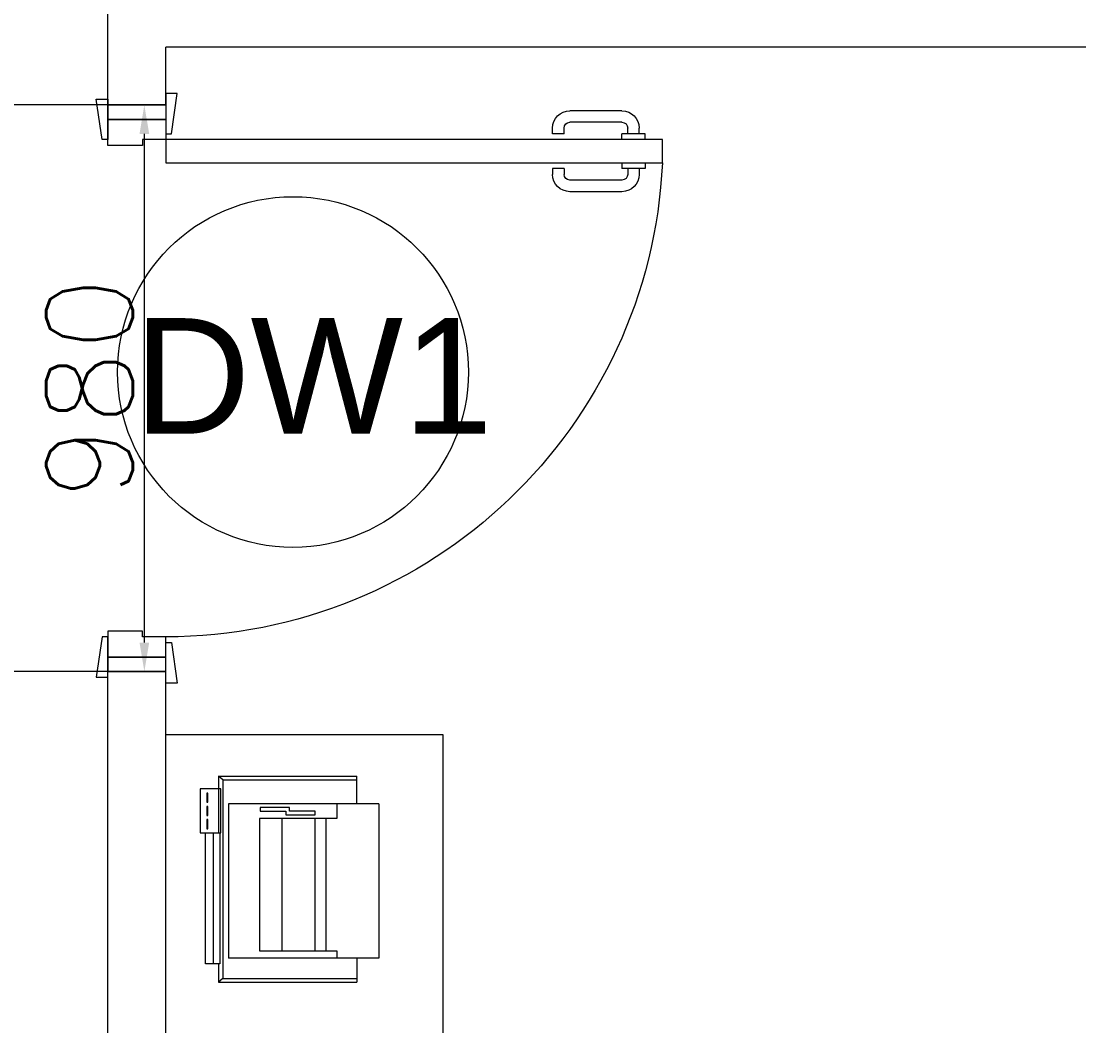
# Model space of a CAD drawing. Header units: millimetres. Extents: x -2143172 to 5255, y -610845 to 279739.
# Drawn here: x -1082367 to -1080538, y -578241 to -576503 of the extents above; entities that cross this region are included whole.
import ezdxf

# ---------------------------------------------------------------- set-up
doc = ezdxf.new("R2010")
doc.units = ezdxf.units.MM
doc.header["$LTSCALE"] = 30
doc.layers.get('0').update_dxf_attribs({"lineweight": 5})
doc.layers.get('Defpoints').update_dxf_attribs({"lineweight": 5})
for name, color, linetype, lineweight in [('dims.', 152, 'Continuous', 5), ('DTAG', 20, 'Continuous', 9), ('LOADING', 163, 'Continuous', 5), ('Walls', 32, 'Continuous', 5)]:
    doc.layers.add(name, color=color, linetype=linetype, lineweight=lineweight)
doc.layers.add('Wooden Joinery', color=7, linetype='Continuous', lineweight=5, true_color=0x521300)
doc.styles.add('SIMPLEX', font='SIMPLEX.shx', dxfattribs={"height": 150})
doc.styles.add('TTLB-A0-JeddahDP$0$swis721', font='swiss.ttf')
doc.dimstyles.new('Buk', dxfattribs={"dimtxt": 150, "dimasz": 50, "dimexe": 20, "dimexo": 25, "dimgap": 20, "dimtad": 1, "dimdec": 0, "dimrnd": 5, "dimdsep": 46, "dimtxsty": 'SIMPLEX', "dimcen": 0, "dimdle": 20, "dimclrd": 256, "dimclre": 256, "dimclrt": 256, "dimadec": 0, "dimazin": 0, "dimtfac": 0.0075, "dimtdec": 0, "dimtmove": 1, "dimatfit": 2, "dimldrblk": 'ARCHTICK', "dimfxl": 1, "dimtolj": 1, "dimtzin": 0, "dimlwd": -1, "dimlwe": -1, "dimarcsym": 0})

# ---------------------------------------------------------------- blocks, each defined once
blk = doc.blocks.new('*D318')
at = {"layer": 'Defpoints', "color": 0, "transparency": 16777216}
for p in [(-1082449.8, -577628.1), (-1082167.4, -577628.1, 0.1), (-1082167.4, -578278.1, 0.1)]:
    blk.add_point(p, dxfattribs=at)
at = {"layer": 'dims.', "linetype": 'Continuous', "transparency": 16777216}
for p, q in [((-1082192.4, -577628.1), (-1082469.8, -577628.1)), ((-1082192.4, -578278.1), (-1082469.8, -578278.1))]:
    blk.add_line(p, q, dxfattribs=at)
at = {"layer": 'dims.', "transparency": 16777216}
blk.add_line((-1082449.8, -578228.1), (-1082449.8, -577678.1), dxfattribs=at)
for points in [[(-1082458.1, -577678.1), (-1082441.5, -577678.1), (-1082449.8, -577628.1)], [(-1082458.1, -578228.1), (-1082441.5, -578228.1), (-1082449.8, -578278.1)]]:
    blk.add_solid(points, dxfattribs=at)
at = {"layer": 'dims.', "transparency": 16777216, "insert": (-1082544.8, -577953.1), "char_height": 150, "attachment_point": 5, "rotation": 90, "style": 'SIMPLEX'}
blk.add_mtext('\\A1;650', dxfattribs=at)
blk = doc.blocks.new('_ArchTick')
at = {"color": 0, "linetype": 'ByBlock', "const_width": 0.15}
blk.add_lwpolyline([(-0.5, -0.5), (0.5, 0.5)], dxfattribs=at)
blk = doc.blocks.new('*D319')
at = {"layer": 'Defpoints', "color": 0, "transparency": 16777216}
for p in [(-1082167.4, -576648.1, 0.1), (-1082154.4, -576648.1), (-1082167.4, -577628.1, 0.1)]:
    blk.add_point(p, dxfattribs=at)
at = {"layer": 'dims.', "linetype": 'Continuous', "transparency": 16777216}
for p, q in [((-1082142.4, -576648.1), (-1082134.4, -576648.1)), ((-1082142.4, -577628.1), (-1082134.4, -577628.1))]:
    blk.add_line(p, q, dxfattribs=at)
at = {"layer": 'dims.', "transparency": 16777216}
blk.add_line((-1082154.4, -577578.1), (-1082154.4, -576698.1), dxfattribs=at)
for points in [[(-1082162.7, -576698.1), (-1082146, -576698.1), (-1082154.4, -576648.1)], [(-1082162.7, -577578.1), (-1082146, -577578.1), (-1082154.4, -577628.1)]]:
    blk.add_solid(points, dxfattribs=at)
at = {"layer": 'dims.', "transparency": 16777216, "insert": (-1082249.4, -577138.1), "char_height": 150, "attachment_point": 5, "rotation": 90, "style": 'SIMPLEX'}
blk.add_mtext('\\A1;980', dxfattribs=at)
blk = doc.blocks.new('*D320')
at = {"layer": 'Defpoints', "color": 0, "transparency": 16777216}
for p in [(-1082478, -576348.1), (-1082154.4, -576348.1, 0.1), (-1082154.4, -576648.1, 0.1)]:
    blk.add_point(p, dxfattribs=at)
at = {"layer": 'dims.', "transparency": 16777216}
for p, q in [((-1082603, -576460.6), (-1082603, -576034.9)), ((-1082478, -576598.1), (-1082478, -576398.1)), ((-1082478, -576498.1), (-1082603, -576460.6))]:
    blk.add_line(p, q, dxfattribs=at)
at = {"layer": 'dims.', "linetype": 'Continuous', "transparency": 16777216}
for p, q in [((-1082179.4, -576348.1), (-1082498, -576348.1)), ((-1082179.4, -576648.1), (-1082498, -576648.1))]:
    blk.add_line(p, q, dxfattribs=at)
at = {"layer": 'dims.', "transparency": 16777216}
for points in [[(-1082486.3, -576398.1), (-1082469.7, -576398.1), (-1082478, -576348.1)], [(-1082486.3, -576598.1), (-1082469.7, -576598.1), (-1082478, -576648.1)]]:
    blk.add_solid(points, dxfattribs=at)
at = {"layer": 'dims.', "transparency": 16777216, "insert": (-1082698, -576247.8), "char_height": 150, "attachment_point": 5, "rotation": 90, "style": 'SIMPLEX'}
blk.add_mtext('\\A1;300', dxfattribs=at)
blk = doc.blocks.new('A$C72370EFE')
at = {"layer": 'Wooden Joinery'}
for p, q in [((-0.01, -0.03), (-0.01, -0.07)), ((0, -0.03), (-0.01, -0.03)), ((0.04, -0.03), (0.05, -0.03)), ((0.05, -0.03), (0.05, -0.07)), ((-0.01, -0.04), (-0.02, -0.04)), ((0.05, -0.04), (0.06, -0.04)), ((-0.05, -0.07), (-0.05, -0.16)), ((-0.03, -0.07), (-0.03, -0.16)), ((-0.01, -0.06), (-0.02, -0.06)), ((0, -0.07), (-0.01, -0.07)), ((0.04, -0.07), (0.05, -0.07)), ((0.05, -0.06), (0.06, -0.06)), ((0.07, -0.07), (0.07, -0.16)), ((0.09, -0.07), (0.09, -0.16)), ((-0.01, -0.17), (-0.02, -0.17)), ((-0.01, -0.17), (-0.01, -0.19)), ((0.05, -0.17), (0.06, -0.17)), ((0.05, -0.17), (0.05, -0.19)), ((-0.01, -0.19), (-0.02, -0.19)), ((0.05, -0.19), (0.06, -0.19))]:
    blk.add_line(p, q, dxfattribs=at)
for centre, radius, start, end in [((-0.02, -0.07), 0.03, 90, 180), ((0.06, -0.07), 0.03, 0, 90), ((-0.02, -0.07), 0.01, 90, 180), ((0.06, -0.07), 0.01, 0, 90), ((-0.02, -0.16), 0.03, 180, 270), ((-0.02, -0.16), 0.01, 180, 270), ((0.06, -0.16), 0.01, 270, 0), ((0.06, -0.16), 0.03, 270, 0)]:
    blk.add_arc(centre, radius, start, end, dxfattribs=at)
blk = doc.blocks.new('A$C5DAD61B4')
at = {"layer": 'Wooden Joinery'}
for points in [[(80, 959.1), (80, 969.1), (10, 979.1), (10, 959.1)], [(940, 959.1), (940, 969.1), (1010, 979.1), (1010, 959.1)], [(70, 859.1), (70, 849.1), (0, 839.1), (0, 859.1)], [(120, 859.1), (120, 0), (80, 0), (80, 859.1)], [(950, 859.1), (950, 849.1), (1020, 839.1), (1020, 859.1)]]:
    blk.add_lwpolyline(points, close=True, dxfattribs=at)
for points in [[(45, 859.1), (45, 959.1), (20, 959.1), (20, 859.1), (45, 859.1)], [(45, 859.1), (80, 859.1), (80, 899.1), (90, 899.1), (90, 959.1), (45, 959.1), (45, 859.1)], [(975, 859.1), (940, 859.1), (940, 899.1), (930, 899.1), (930, 959.1), (975, 959.1), (975, 859.1)], [(975, 859.1), (975, 959.1), (1000, 959.1), (1000, 859.1), (975, 859.1)]]:
    blk.add_lwpolyline(points, dxfattribs=at)
blk.add_arc((80, 859.1), 860, 272.666, 0, dxfattribs=at)
at = {"layer": 'Wooden Joinery', "xscale": 999.9999999998854, "yscale": 999.9999999998854, "zscale": 999.9999999998854, "rotation": 180}
blk.add_blockref('A$C72370EFE', (120, 0), dxfattribs=at)
blk = doc.blocks.new('A$C164D1FF0')
at = {"layer": 'DTAG'}
blk.add_circle((0, 0), 303.3, dxfattribs=at)
at = {"layer": 'DTAG', "insert": (-275.2, 93.3), "char_height": 200, "width": 6547.939, "attachment_point": 1, "style": 'TTLB-A0-JeddahDP$0$swis721'}
blk.add_mtext('DW1', dxfattribs=at)
blk = doc.blocks.new('ITPPLT2C-P')
at = {"color": 0}
for p, q in [((0.0229, 0.0318), (0.2618, 0.0318)), ((0.0304, 0.0256), (0.0229, 0.0318)), ((0.0229, 0), (0.0229, 0.0318)), ((0.0304, -0.3182), (0.0304, 0.0256)), ((0.0304, 0.0256), (0.2618, 0.0256)), ((0.2618, -0.0096), (0.2618, 0.0318)), ((0, 0), (0, -0.2262)), ((0.0252, 0), (0, 0)), ((0.0139, 0), (0.0139, -0.2262)), ((0.0252, 0), (0.0139, 0)), ((0.0252, -0.2262), (0.0252, 0)), ((0.0401, -0.2769), (0.0401, -0.0096)), ((0.3, -0.0096), (0.0401, -0.0096)), ((0.2274, -0.0222), (0.2274, -0.0096)), ((0.3, -0.2769), (0.3, -0.0096)), ((0.0939, -0.2515), (0.0939, -0.0222)), ((0.0939, -0.0222), (0.2274, -0.0222)), ((0.1321, -0.2515), (0.1321, -0.0222)), ((0.1894, -0.2515), (0.1894, -0.0222)), ((0.2082, -0.2515), (0.2082, -0.0222)), ((-0.0091, -0.2262), (0.0267, -0.2262)), ((-0.0091, -0.3023), (-0.0091, -0.2262)), ((-0.0087, -0.2262), (0.0236, -0.2262)), ((-0.0087, -0.3023), (-0.0087, -0.2262)), ((0, -0.2262), (0.0252, -0.2262)), ((0.0023, -0.2495), (0.0023, -0.2334)), ((0.0023, -0.2334), (0.0045, -0.2334)), ((0.0045, -0.2334), (0.0045, -0.2495)), ((0.0139, -0.2262), (0.0252, -0.2262)), ((0.0236, -0.2262), (0.0236, -0.3023)), ((0.0267, -0.2262), (0.0267, -0.3023)), ((0.0045, -0.2495), (0.0023, -0.2495)), ((0.2274, -0.2515), (0.0939, -0.2515)), ((0.2274, -0.2769), (0.2274, -0.2515)), ((0.0023, -0.2721), (0.0023, -0.2562)), ((0.0023, -0.2562), (0.0045, -0.2562)), ((0.0045, -0.2721), (0.0023, -0.2721)), ((0.0045, -0.2562), (0.0045, -0.2721)), ((0.0947, -0.2701), (0.0947, -0.2641)), ((0.0947, -0.2641), (0.1395, -0.2641)), ((0.1457, -0.2701), (0.0947, -0.2701)), ((0.1395, -0.2575), (0.19, -0.2575)), ((0.1395, -0.2641), (0.1395, -0.2575)), ((0.19, -0.2641), (0.1457, -0.2641)), ((0.1457, -0.2641), (0.1457, -0.2701)), ((0.19, -0.2575), (0.19, -0.2641)), ((0.0023, -0.295), (0.0023, -0.2793)), ((0.0023, -0.2793), (0.0045, -0.2793)), ((0.0045, -0.2793), (0.0045, -0.295)), ((0.3, -0.2769), (0.0401, -0.2769)), ((0.2618, -0.2769), (0.2618, -0.3246)), ((0.0267, -0.3023), (-0.0091, -0.3023)), ((0.0236, -0.3023), (-0.0087, -0.3023)), ((0.0045, -0.295), (0.0023, -0.295)), ((0.0229, -0.3246), (0.0229, -0.3023)), ((0.0304, -0.3182), (0.0229, -0.3246)), ((0.0229, -0.3246), (0.2618, -0.3246)), ((0.0304, -0.3182), (0.2618, -0.3182))]:
    blk.add_line(p, q, dxfattribs=at)

msp = doc.modelspace()

# ---------------------------------------------------------------- linework, layer by layer
at = {"layer": 'LOADING'}
for p, q in [((-1081637.4, -577737.7, 0.1), (-1082117.4, -577737.7, 0.1)), ((-1081637.4, -579638.6, 0.1), (-1081637.4, -577737.7, 0.1))]:
    msp.add_line(p, q, dxfattribs=at)
at = {"layer": 'Walls'}
for p, q in [((-1082217.4, -576648.1, 0.2), (-1082217.4, -576348.1, 0.2)), ((-1078117.4, -576548.1, 0.2), (-1082117.4, -576548.1, 0.2)), ((-1082117.4, -576648.1, 0.2), (-1082117.4, -576548.1, 0.2)), ((-1082117.4, -576648.1, 0.2), (-1082217.4, -576648.1, 0.2)), ((-1082217.4, -580318.1, 0.2), (-1082217.4, -577628.1, 0.2)), ((-1082117.4, -577628.1, 0.2), (-1082217.4, -577628.1, 0.2)), ((-1082117.4, -580118.1, 0.2), (-1082117.4, -577628.1, 0.2))]:
    msp.add_line(p, q, dxfattribs=at)

# ---------------------------------------------------------------- block references
at = {"layer": 'DTAG'}
msp.add_blockref('A$C164D1FF0', (-1081897.3, -577110.1, -0.1), dxfattribs=at)
at = {"layer": 'LOADING', "extrusion": (-7.77425e-06, -2.55393e-17, -1), "xscale": 1000, "yscale": 1000, "zscale": 1000, "rotation": 180}
msp.add_blockref('ITPPLT2C-P', (1082048.9, -578133.6, 8.3), dxfattribs=at)
at = {"layer": 'Wooden Joinery', "xscale": -1, "rotation": 90}
msp.add_blockref('A$C5DAD61B4', (-1081258.4, -576628.1, 0.2), dxfattribs=at)

# ---------------------------------------------------------------- dimensions: what is measured, and where the dimension line sits
at = {"layer": 'dims.'}
for base, p1, p2, picture, middle in [((-1082478, -576348.1, 0.1), (-1082154.4, -576648.1, 0.2), (-1082154.4, -576348.1, 0.2), '*D320', (-1082698, -576440.6, 0.1)), ((-1082154.4, -576648.1, 0.1), (-1082167.4, -577628.1, 0.2), (-1082167.4, -576648.1, 0.2), '*D319', (-1082249.4, -577138.1, 0.1)), ((-1082449.8, -577628.1, 0.1), (-1082167.4, -578278.1, 0.2), (-1082167.4, -577628.1, 0.2), '*D318', (-1082544.8, -577953.1, 0.1))]:
    dim = msp.add_linear_dim(base=base, p1=p1, p2=p2, angle=90, dimstyle='Buk', dxfattribs=at)
    dim.commit()
    dim.dimension.update_dxf_attribs({"geometry": picture, "text_midpoint": middle})

doc.saveas('drawing.dxf')
